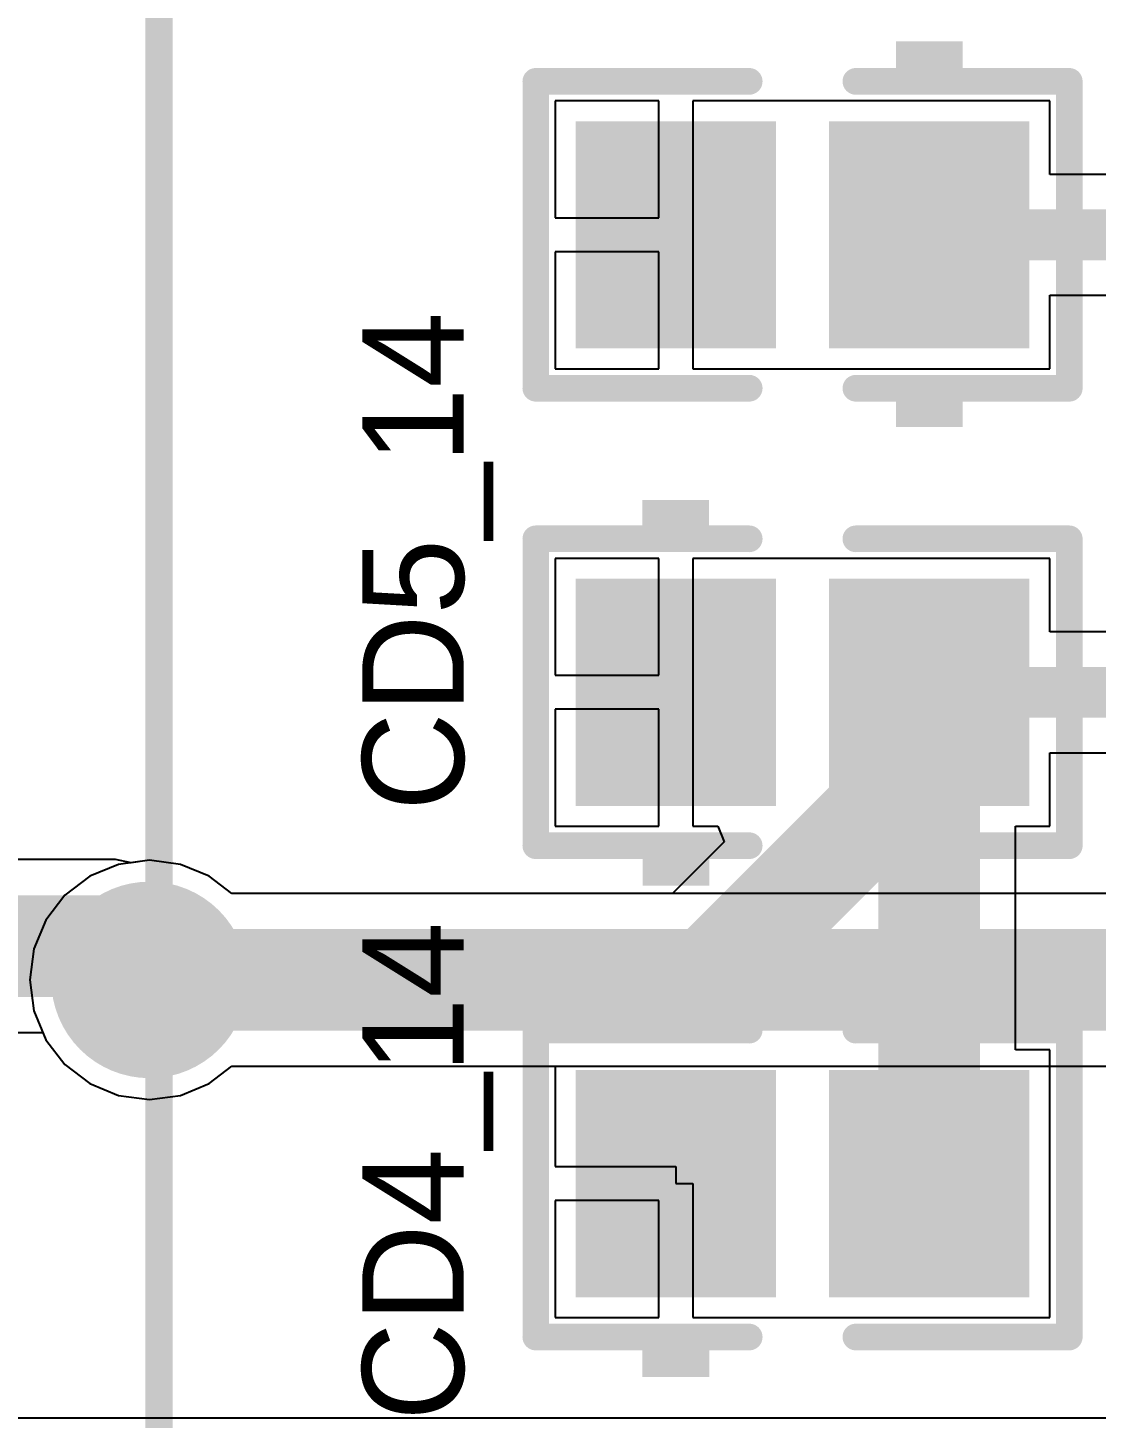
# Model space of a CAD drawing. Header units: millimetres. Extents: x 0.67 to 7.75, y 0.64 to 6.06.
# Drawn here: x 4.9891 to 5.3045, y 5.1907 to 5.601 of the extents above; entities that cross this region are included whole.
import ezdxf

# ---------------------------------------------------------------- set-up
doc = ezdxf.new("R2010")
doc.units = ezdxf.units.MM
doc.header["$MEASUREMENT"] = 0
for name, color, linetype in [('BottomLayer', 5, 'Continuous'), ('BottomSolder', 6, 'Continuous'), ('MultiLayer', 9, 'Continuous'), ('TopLayer', 1, 'Continuous'), ('TopOverlay', 2, 'Continuous'), ('TopPaste', 8, 'Continuous'), ('TopSolder', 216, 'Continuous'), ('ViaHoleLayer', 16, 'Continuous')]:
    doc.layers.add(name, color=color, linetype=linetype)

# ---------------------------------------------------------------- blocks, each defined once
blk = doc.blocks.new('CC2012_0805_370')
at = {"layer": 'TopLayer'}
for points in [[(-0.06299, -0.02953), (-0.01181, -0.02953), (-0.06299, 0.02953), (-0.01181, 0.02953)], [(0.01181, -0.02953), (0.06299, -0.02953), (0.01181, 0.02953), (0.06299, 0.02953)]]:
    blk.add_solid(points, dxfattribs=at)
at = {"layer": 'TopOverlay', "const_width": 0.00787}
for points in [[(-0.07874, -0.04528), (-0.07874, 0.04528)], [(-0.07874, 0.04528), (-0.01575, 0.04528)], [(0.01575, 0.04528), (0.07874, 0.04528)], [(0.07874, -0.04528), (0.07874, 0.04528)], [(-0.07874, -0.04528), (-0.01575, -0.04528)], [(0.01575, -0.04528), (0.07874, -0.04528)]]:
    blk.add_lwpolyline(points, dxfattribs=at)
at = {"layer": 'TopOverlay', "const_width": 0.00394}
for points in [[(-0.08071, 0.04528, 1), (-0.07677, 0.04528, 1)], [(-0.08071, 0.04528, 1), (-0.07677, 0.04528, 1)], [(-0.01772, 0.04528, 1), (-0.01378, 0.04528, 1)], [(0.01378, 0.04528, 1), (0.01772, 0.04528, 1)], [(0.07677, 0.04528, 1), (0.08071, 0.04528, 1)], [(0.07677, 0.04528, 1), (0.08071, 0.04528, 1)], [(-0.08071, -0.04528, 1), (-0.07677, -0.04528, 1)], [(-0.08071, -0.04528, 1), (-0.07677, -0.04528, 1)], [(-0.01772, -0.04528, 1), (-0.01378, -0.04528, 1)], [(0.01378, -0.04528, 1), (0.01772, -0.04528, 1)], [(0.07677, -0.04528, 1), (0.08071, -0.04528, 1)], [(0.07677, -0.04528, 1), (0.08071, -0.04528, 1)]]:
    blk.add_lwpolyline(points, format="xyb", close=True, dxfattribs=at)
at = {"layer": 'TopOverlay'}
for points in [[(-0.04726, 0.04882), (-0.02757, 0.04882), (-0.04726, 0.05669), (-0.02757, 0.05669)], [(-0.04724, -0.05707), (-0.02756, -0.05707), (-0.04724, -0.0492), (-0.02756, -0.0492)]]:
    blk.add_solid(points, dxfattribs=at)
at = {"layer": 'TopPaste'}
for points in [[(-0.06299, -0.02953), (-0.01181, -0.02953), (-0.06299, 0.02953), (-0.01181, 0.02953)], [(0.01181, -0.02953), (0.06299, -0.02953), (0.01181, 0.02953), (0.06299, 0.02953)]]:
    blk.add_solid(points, dxfattribs=at)
at = {"layer": 'TopSolder'}
for points in [[(-0.06699, -0.03353), (-0.00781, -0.03353), (-0.06699, 0.03353), (-0.00781, 0.03353)], [(0.00781, -0.03353), (0.06699, -0.03353), (0.00781, 0.03353), (0.06699, 0.03353)]]:
    blk.add_solid(points, dxfattribs=at)
blk = doc.blocks.new('CC2012_0805_371')
at = {"layer": 'TopLayer'}
for points in [[(-0.06299, -0.02953), (-0.01181, -0.02953), (-0.06299, 0.02953), (-0.01181, 0.02953)], [(0.01181, -0.02953), (0.06299, -0.02953), (0.01181, 0.02953), (0.06299, 0.02953)]]:
    blk.add_solid(points, dxfattribs=at)
at = {"layer": 'TopOverlay', "const_width": 0.00787}
for points in [[(-0.07874, -0.04528), (-0.07874, 0.04528)], [(-0.07874, 0.04528), (-0.01575, 0.04528)], [(0.01575, 0.04528), (0.07874, 0.04528)], [(0.07874, -0.04528), (0.07874, 0.04528)], [(-0.07874, -0.04528), (-0.01575, -0.04528)], [(0.01575, -0.04528), (0.07874, -0.04528)]]:
    blk.add_lwpolyline(points, dxfattribs=at)
at = {"layer": 'TopOverlay', "const_width": 0.00394}
for points in [[(-0.08071, 0.04528, 1), (-0.07677, 0.04528, 1)], [(-0.08071, 0.04528, 1), (-0.07677, 0.04528, 1)], [(-0.01772, 0.04528, 1), (-0.01378, 0.04528, 1)], [(0.01378, 0.04528, 1), (0.01772, 0.04528, 1)], [(0.07677, 0.04528, 1), (0.08071, 0.04528, 1)], [(0.07677, 0.04528, 1), (0.08071, 0.04528, 1)], [(-0.08071, -0.04528, 1), (-0.07677, -0.04528, 1)], [(-0.08071, -0.04528, 1), (-0.07677, -0.04528, 1)], [(-0.01772, -0.04528, 1), (-0.01378, -0.04528, 1)], [(0.01378, -0.04528, 1), (0.01772, -0.04528, 1)], [(0.07677, -0.04528, 1), (0.08071, -0.04528, 1)], [(0.07677, -0.04528, 1), (0.08071, -0.04528, 1)]]:
    blk.add_lwpolyline(points, format="xyb", close=True, dxfattribs=at)
at = {"layer": 'TopOverlay'}
for points in [[(-0.04724, 0.04882), (-0.02756, 0.04882), (-0.04724, 0.05669), (-0.02756, 0.05669)], [(-0.04725, -0.05709), (-0.02756, -0.05709), (-0.04725, -0.04921), (-0.02756, -0.04921)]]:
    blk.add_solid(points, dxfattribs=at)
at = {"layer": 'TopPaste'}
for points in [[(-0.06299, -0.02953), (-0.01181, -0.02953), (-0.06299, 0.02953), (-0.01181, 0.02953)], [(0.01181, -0.02953), (0.06299, -0.02953), (0.01181, 0.02953), (0.06299, 0.02953)]]:
    blk.add_solid(points, dxfattribs=at)
at = {"layer": 'TopSolder'}
for points in [[(-0.06699, -0.03353), (-0.00781, -0.03353), (-0.06699, 0.03353), (-0.00781, 0.03353)], [(0.00781, -0.03353), (0.06699, -0.03353), (0.00781, 0.03353), (0.06699, 0.03353)]]:
    blk.add_solid(points, dxfattribs=at)
blk = doc.blocks.new('CC2012_0805_374')
at = {"layer": 'TopLayer'}
for points in [[(-0.06299, -0.02953), (-0.01181, -0.02953), (-0.06299, 0.02953), (-0.01181, 0.02953)], [(0.01181, -0.02953), (0.06299, -0.02953), (0.01181, 0.02953), (0.06299, 0.02953)]]:
    blk.add_solid(points, dxfattribs=at)
at = {"layer": 'TopOverlay', "const_width": 0.00787}
for points in [[(-0.07874, 0.04528), (-0.07874, -0.04528)], [(-0.01575, 0.04528), (-0.07874, 0.04528)], [(0.07874, 0.04528), (0.01575, 0.04528)], [(0.07874, 0.04528), (0.07874, -0.04528)], [(-0.01575, -0.04528), (-0.07874, -0.04528)], [(0.07874, -0.04528), (0.01575, -0.04528)]]:
    blk.add_lwpolyline(points, dxfattribs=at)
at = {"layer": 'TopOverlay', "const_width": 0.00394}
for points in [[(-0.08071, 0.04528, 1), (-0.07677, 0.04528, 1)], [(-0.08071, 0.04528, 1), (-0.07677, 0.04528, 1)], [(-0.01772, 0.04528, 1), (-0.01378, 0.04528, 1)], [(0.01378, 0.04528, 1), (0.01772, 0.04528, 1)], [(0.07677, 0.04528, 1), (0.08071, 0.04528, 1)], [(0.07677, 0.04528, 1), (0.08071, 0.04528, 1)], [(-0.08071, -0.04528, 1), (-0.07677, -0.04528, 1)], [(-0.08071, -0.04528, 1), (-0.07677, -0.04528, 1)], [(-0.01772, -0.04528, 1), (-0.01378, -0.04528, 1)], [(0.01378, -0.04528, 1), (0.01772, -0.04528, 1)], [(0.07677, -0.04528, 1), (0.08071, -0.04528, 1)], [(0.07677, -0.04528, 1), (0.08071, -0.04528, 1)]]:
    blk.add_lwpolyline(points, format="xyb", close=True, dxfattribs=at)
at = {"layer": 'TopOverlay'}
for points in [[(-0.04726, 0.04882), (-0.02757, 0.04882), (-0.04726, 0.05669), (-0.02757, 0.05669)], [(-0.04725, -0.05707), (-0.02756, -0.05707), (-0.04725, -0.0492), (-0.02756, -0.0492)]]:
    blk.add_solid(points, dxfattribs=at)
at = {"layer": 'TopPaste'}
for points in [[(-0.06299, -0.02953), (-0.01181, -0.02953), (-0.06299, 0.02953), (-0.01181, 0.02953)], [(0.01181, -0.02953), (0.06299, -0.02953), (0.01181, 0.02953), (0.06299, 0.02953)]]:
    blk.add_solid(points, dxfattribs=at)
at = {"layer": 'TopSolder'}
for points in [[(-0.06699, -0.03353), (-0.00781, -0.03353), (-0.06699, 0.03353), (-0.00781, 0.03353)], [(0.00781, -0.03353), (0.06699, -0.03353), (0.00781, 0.03353), (0.06699, 0.03353)]]:
    blk.add_solid(points, dxfattribs=at)

msp = doc.modelspace()

# ---------------------------------------------------------------- linework, layer by layer
at = {"layer": 'BottomLayer'}
for p, q in [((5.015, 5.35549), (4.04967, 5.35549)), ((5.01955, 5.35458), (5.015, 5.35549)), ((5.025, 5.3553), (5.01955, 5.35458)), ((5.03414, 5.3541), (5.025, 5.3553)), ((5.04265, 5.35057), (5.03414, 5.3541)), ((5.04927, 5.34549), (5.04265, 5.35057)), ((5.99353, 5.34549), (5.04927, 5.34549)), ((4.05409, 5.30451), (4.99353, 5.30451)), ((4.99353, 5.30451), (4.99443, 5.30235)), ((4.99443, 5.30235), (5.00004, 5.29504)), ((5.00004, 5.29504), (5.00735, 5.28943)), ((5.04265, 5.28943), (5.04927, 5.29451)), ((5.04927, 5.29451), (6.015, 5.29451)), ((5.00735, 5.28943), (5.01586, 5.2859)), ((5.03414, 5.2859), (5.04265, 5.28943)), ((5.01586, 5.2859), (5.025, 5.2847)), ((5.025, 5.2847), (5.03414, 5.2859)), ((5.36327, 5.1907), (4.83757, 5.1907))]:
    msp.add_line(p, q, dxfattribs=at)
at = {"layer": 'BottomLayer', "const_width": 0.03}
for points in [[(3.03, 5.33), (5.015, 5.33)], [(5.015, 5.33), (5.025, 5.32)], [(5.025, 5.32), (6.015, 5.32)]]:
    msp.add_lwpolyline(points, dxfattribs=at)
at = {"layer": 'BottomLayer'}
for points, const_width in [([(5.0075, 5.33, 1), (5.0225, 5.33, 1)], 0.015), ([(5.0075, 5.33, 1), (5.0225, 5.33, 1)], 0.015), ([(5.0125, 5.32, 1), (5.0375, 5.32, 1)], 0.025), ([(5.0175, 5.32, 1), (5.0325, 5.32, 1)], 0.015), ([(5.0175, 5.32, 1), (5.0325, 5.32, 1)], 0.015)]:
    msp.add_lwpolyline(points, format="xyb", close=True, dxfattribs=dict(at, const_width=const_width))
at = {"layer": 'BottomSolder', "const_width": 0.029}
msp.add_lwpolyline([(5.0105, 5.32, 1), (5.0395, 5.32, 1)], format="xyb", close=True, dxfattribs=at)
at = {"layer": 'MultiLayer', "const_width": 0.025}
msp.add_lwpolyline([(5.0125, 5.32, 1), (5.0375, 5.32, 1)], format="xyb", close=True, dxfattribs=at)
at = {"layer": 'TopLayer'}
for p, q in [((5.17539, 5.57941), (5.1448, 5.57941)), ((5.1448, 5.57941), (5.1448, 5.54489)), ((5.17539, 5.54489), (5.17539, 5.57941)), ((5.21461, 5.57941), (5.18539, 5.57941)), ((5.18539, 5.57941), (5.18539, 5.53989)), ((5.21598, 5.57941), (5.21461, 5.57941)), ((5.21961, 5.57941), (5.21598, 5.57941)), ((5.22098, 5.57941), (5.21961, 5.57941)), ((5.29079, 5.57941), (5.22098, 5.57941)), ((5.29079, 5.55773), (5.29079, 5.57941)), ((5.36857, 5.55773), (5.29079, 5.55773)), ((5.1448, 5.54489), (5.17539, 5.54489)), ((5.18539, 5.53989), (5.18539, 5.50036)), ((5.17539, 5.53489), (5.1448, 5.53489)), ((5.1448, 5.53489), (5.1448, 5.50036)), ((5.17539, 5.50036), (5.17539, 5.53489)), ((5.29079, 5.50036), (5.29079, 5.52204)), ((5.29079, 5.52204), (5.3528, 5.52204)), ((5.1448, 5.50036), (5.17539, 5.50036)), ((5.18539, 5.50036), (5.21461, 5.50036)), ((5.21461, 5.50036), (5.21598, 5.50036)), ((5.21598, 5.50036), (5.21961, 5.50036)), ((5.21961, 5.50036), (5.22098, 5.50036)), ((5.22098, 5.50036), (5.29079, 5.50036)), ((5.17539, 5.44441), (5.1448, 5.44441)), ((5.1448, 5.44441), (5.1448, 5.40989)), ((5.17539, 5.40989), (5.17539, 5.44441)), ((5.21598, 5.44441), (5.18539, 5.44441)), ((5.18539, 5.44441), (5.18539, 5.40489)), ((5.21961, 5.44441), (5.21598, 5.44441)), ((5.21598, 5.44441), (5.21598, 5.44441)), ((5.22098, 5.44441), (5.21961, 5.44441)), ((5.21961, 5.44441), (5.21961, 5.44441)), ((5.29079, 5.44441), (5.22098, 5.44441)), ((5.29079, 5.42273), (5.29079, 5.44441)), ((5.3302, 5.42273), (5.29079, 5.42273)), ((5.1448, 5.40989), (5.17539, 5.40989)), ((5.18539, 5.40489), (5.18539, 5.36536)), ((5.17539, 5.39989), (5.1448, 5.39989)), ((5.1448, 5.39989), (5.1448, 5.36536)), ((5.17539, 5.36536), (5.17539, 5.39989)), ((5.29079, 5.36536), (5.29079, 5.38704)), ((5.29079, 5.38704), (5.32281, 5.38704)), ((5.1448, 5.36536), (5.17539, 5.36536)), ((5.18539, 5.36536), (5.19278, 5.36536)), ((5.19278, 5.36536), (5.19469, 5.36074)), ((5.28069, 5.29941), (5.28069, 5.36536)), ((5.28069, 5.36536), (5.29079, 5.36536)), ((5.19469, 5.36074), (5.17944, 5.34549)), ((5.025, 5.3553), (5.01586, 5.3541)), ((5.03414, 5.3541), (5.025, 5.3553)), ((5.01586, 5.3541), (5.00735, 5.35057)), ((5.04265, 5.35057), (5.03414, 5.3541)), ((5.00735, 5.35057), (5.00004, 5.34496)), ((5.04927, 5.34549), (5.04265, 5.35057)), ((5.00004, 5.34496), (4.99443, 5.33765)), ((5.17944, 5.34549), (5.04927, 5.34549)), ((4.99443, 5.33765), (4.9909, 5.32914)), ((4.9909, 5.32914), (4.9897, 5.32)), ((4.9897, 5.32), (4.9909, 5.31086)), ((4.9909, 5.31086), (4.99443, 5.30235)), ((4.99443, 5.30235), (5.00004, 5.29504)), ((5.29079, 5.29941), (5.28069, 5.29941)), ((5.29079, 5.22036), (5.29079, 5.29941)), ((5.00004, 5.29504), (5.00735, 5.28943)), ((5.04265, 5.28943), (5.04927, 5.29451)), ((5.04927, 5.29451), (5.1448, 5.29451)), ((5.1448, 5.29451), (5.1448, 5.26489)), ((5.00735, 5.28943), (5.01586, 5.2859)), ((5.03414, 5.2859), (5.04265, 5.28943)), ((5.01586, 5.2859), (5.025, 5.2847)), ((5.025, 5.2847), (5.03414, 5.2859)), ((5.1448, 5.26489), (5.18039, 5.26489)), ((5.18039, 5.26489), (5.18039, 5.25989)), ((5.18039, 5.25989), (5.18539, 5.25989)), ((5.18539, 5.25989), (5.18539, 5.22036)), ((5.17539, 5.25489), (5.1448, 5.25489)), ((5.1448, 5.25489), (5.1448, 5.22036)), ((5.17539, 5.22036), (5.17539, 5.25489)), ((5.1448, 5.22036), (5.17539, 5.22036)), ((5.18539, 5.22036), (5.21598, 5.22036)), ((5.21598, 5.22036), (5.21598, 5.22036)), ((5.21598, 5.22036), (5.21961, 5.22036)), ((5.21961, 5.22036), (5.21961, 5.22036)), ((5.21961, 5.22036), (5.29079, 5.22036))]:
    msp.add_line(p, q, dxfattribs=at)
for points, const_width in [([(5.2552, 5.53989), (5.36857, 5.53989)], 0.015), ([(5.2552, 5.3852), (5.2552, 5.40489)], 0.03), ([(5.2552, 5.40489), (5.3302, 5.40489)], 0.015), ([(5.19, 5.32), (5.2552, 5.3852)], 0.03), ([(5.2552, 5.25989), (5.2552, 5.3852)], 0.03), ([(5.025, 5.32), (5.19, 5.32)], 0.03)]:
    msp.add_lwpolyline(points, dxfattribs=dict(at, const_width=const_width))
for points, const_width in [([(5.25145, 5.53989, 1), (5.25895, 5.53989, 1)], 0.0075), ([(5.2477, 5.40489, 1), (5.2627, 5.40489, 1)], 0.015), ([(5.25145, 5.40489, 1), (5.25895, 5.40489, 1)], 0.0075), ([(5.2477, 5.3852, 1), (5.2627, 5.3852, 1)], 0.015), ([(5.2477, 5.3852, 1), (5.2627, 5.3852, 1)], 0.015), ([(5.2477, 5.3852, 1), (5.2627, 5.3852, 1)], 0.015), ([(5.0125, 5.32, 1), (5.0375, 5.32, 1)], 0.025), ([(5.0175, 5.32, 1), (5.0325, 5.32, 1)], 0.015), ([(5.1825, 5.32, 1), (5.1975, 5.32, 1)], 0.015), ([(5.1825, 5.32, 1), (5.1975, 5.32, 1)], 0.015), ([(5.2477, 5.25989, 1), (5.2627, 5.25989, 1)], 0.015)]:
    msp.add_lwpolyline(points, format="xyb", close=True, dxfattribs=dict(at, const_width=const_width))
at = {"layer": 'TopOverlay', "const_width": 0.008}
msp.add_lwpolyline([(5.0278, 4.26989), (5.0278, 5.67489)], dxfattribs=at)
at = {"layer": 'TopSolder', "const_width": 0.029}
msp.add_lwpolyline([(5.0105, 5.32, 1), (5.0395, 5.32, 1)], format="xyb", close=True, dxfattribs=at)
at = {"layer": 'ViaHoleLayer', "const_width": 0.014}
msp.add_lwpolyline([(5.018, 5.32, 1), (5.032, 5.32, 1)], format="xyb", close=True, dxfattribs=at)

# ---------------------------------------------------------------- block references
for name, p, rotation in [('CC2012_0805_374', (5.2178, 5.53989), 180), ('CC2012_0805_370', (5.2178, 5.40489), 360), ('CC2012_0805_371', (5.2178, 5.25989), 360)]:
    msp.add_blockref(name, p, dxfattribs=dict(rotation=rotation))

# ---------------------------------------------------------------- texts
at = {"layer": 'TopOverlay'}
for s, p in [('CD5_14', (5.1178, 5.36989)), ('CD4_14', (5.1178, 5.18989))]:
    msp.add_text(s, height=0.03, rotation=90, dxfattribs=at).set_placement(p)

doc.saveas('drawing.dxf')
